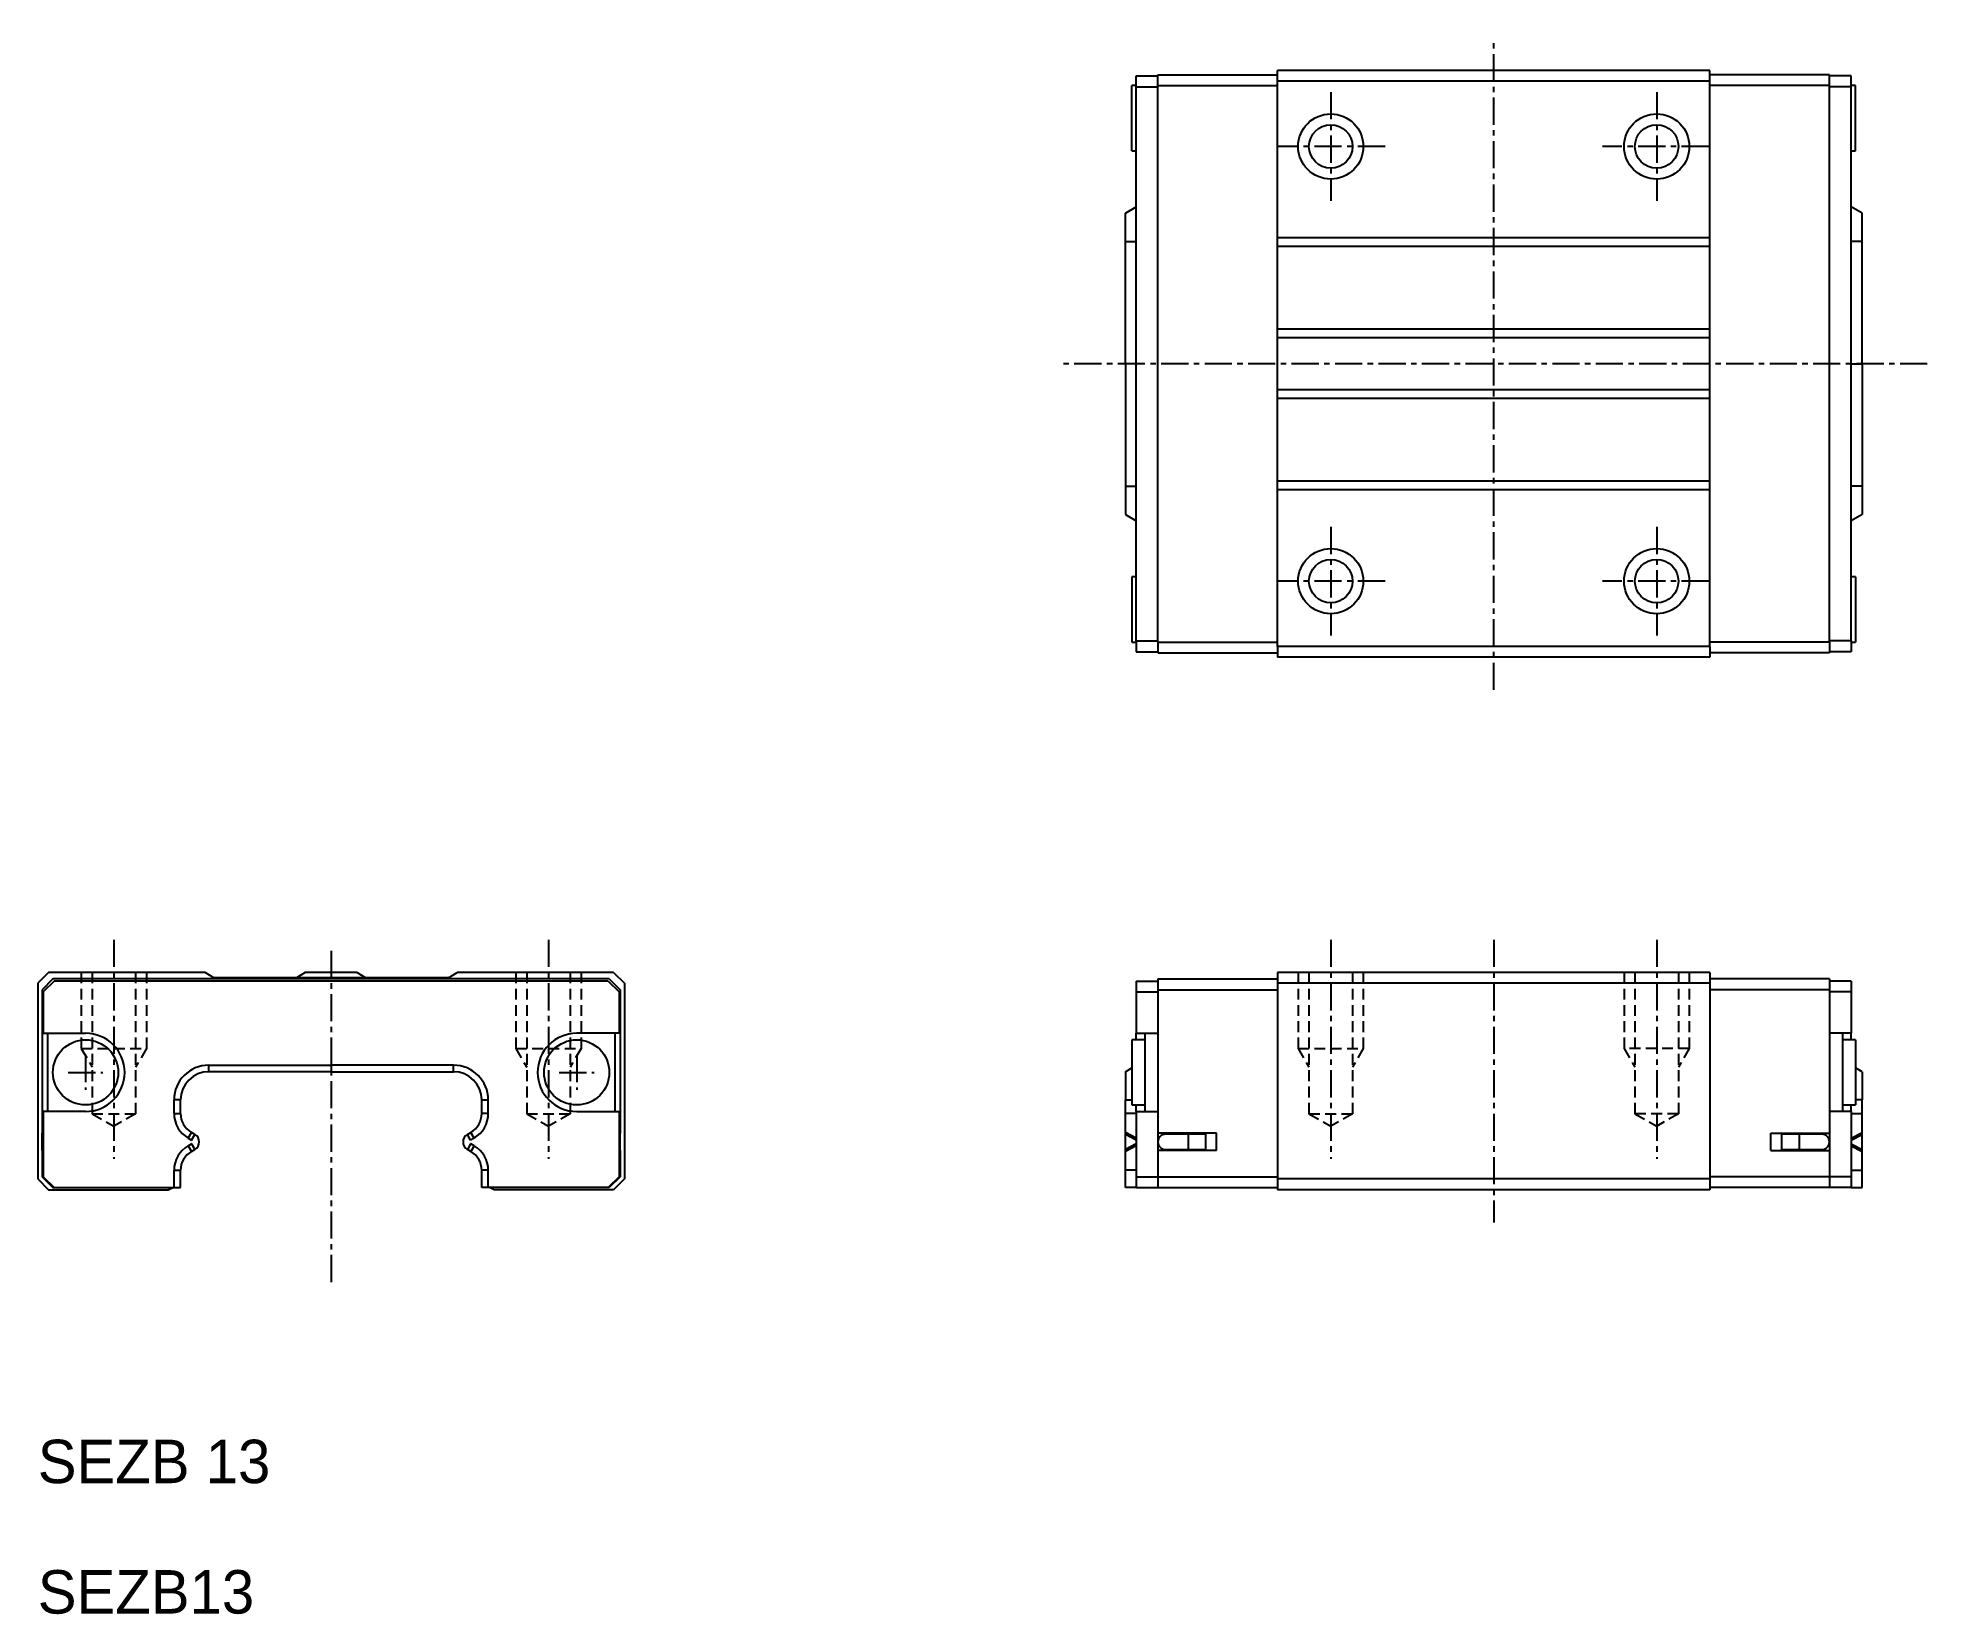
# Model space of a CAD drawing. Extents: x 0 to 86.9, y 0 to 72.5.
import ezdxf

# ---------------------------------------------------------------- set-up
doc = ezdxf.new("R2010")
doc.units = 0
doc.linetypes.add('CENTER', pattern=[2, 1.25, -0.25, 0.25, -0.25])
doc.linetypes.add('DASHED', pattern=[0.75, 0.5, -0.25])
doc.layers.get('0').update_dxf_attribs({"linetype": 'CONTINUOUS'})
doc.layers.add('CENTER', color=1, linetype='CENTER')

msp = doc.modelspace()

# ---------------------------------------------------------------- linework, layer by layer
at = {"color": 7, "linetype": 'CONTINUOUS'}
for p, q in [((50.55, 70.75), (51.55, 70.75)), ((50.55, 70.25), (50.55, 70.75)), ((51.55, 70.8), (57.05, 70.8)), ((51.55, 70.3), (51.55, 70.8)), ((76.95, 71), (57.05, 71)), ((57.05, 70.5), (57.05, 71)), ((76.95, 70.5), (57.05, 70.5)), ((57.05, 44.5), (57.05, 70.5)), ((76.95, 70.5), (76.95, 71)), ((82.45, 70.8), (76.95, 70.8)), ((76.95, 44.5), (76.95, 70.5)), ((82.45, 70.3), (82.45, 70.8)), ((83.45, 70.75), (82.45, 70.75)), ((83.45, 70.25), (83.45, 70.75)), ((50.55, 70.3), (50.35, 70.3)), ((50.35, 67.3), (50.35, 70.3)), ((50.55, 44.75), (50.55, 70.25)), ((50.55, 70.25), (51.55, 70.25)), ((51.55, 44.7), (51.55, 70.3)), ((51.55, 70.3), (57.05, 70.3)), ((82.45, 70.3), (76.95, 70.3)), ((82.45, 44.7), (82.45, 70.3)), ((83.45, 70.25), (82.45, 70.25)), ((83.65, 70.3), (83.45, 70.3)), ((83.45, 44.75), (83.45, 70.25)), ((83.65, 67.3), (83.65, 70.3)), ((50.35, 67.3), (50.55, 67.3)), ((83.45, 67.3), (83.65, 67.3)), ((50.05, 64.43), (50.55, 64.73)), ((50.05, 63.13), (50.05, 64.43)), ((83.95, 64.43), (83.45, 64.73)), ((83.95, 63.13), (83.95, 64.43)), ((50.05, 57.5), (50.05, 63.13)), ((50.05, 63.13), (50.55, 63.13)), ((76.95, 63.3), (57.05, 63.3)), ((76.95, 62.9), (57.05, 62.9)), ((83.95, 63.13), (83.45, 63.13)), ((83.95, 57.5), (83.95, 63.13)), ((76.95, 59.1), (57.05, 59.1)), ((76.95, 58.7), (57.05, 58.7)), ((50.05, 57.5), (50.05, 51.87)), ((50.55, 57.5), (50.05, 57.5)), ((83.45, 57.5), (83.95, 57.5)), ((83.95, 57.5), (83.95, 51.87)), ((76.95, 56.3), (57.05, 56.3)), ((76.95, 55.9), (57.05, 55.9)), ((50.05, 51.87), (50.55, 51.87)), ((50.05, 51.87), (50.05, 50.57)), ((76.95, 52.1), (57.05, 52.1)), ((76.95, 51.7), (57.05, 51.7)), ((83.95, 51.87), (83.45, 51.87)), ((83.95, 51.87), (83.95, 50.57)), ((50.05, 50.57), (50.55, 50.27)), ((83.95, 50.57), (83.45, 50.27)), ((50.55, 47.7), (50.35, 47.7)), ((50.35, 47.7), (50.35, 44.7)), ((83.65, 47.7), (83.45, 47.7)), ((83.65, 47.7), (83.65, 44.7)), ((50.35, 44.7), (50.55, 44.7)), ((50.55, 44.75), (50.55, 44.25)), ((50.55, 44.75), (51.55, 44.75)), ((51.55, 44.7), (57.05, 44.7)), ((51.55, 44.7), (51.55, 44.2)), ((76.95, 44.5), (57.05, 44.5)), ((57.05, 44.5), (57.05, 44)), ((82.45, 44.7), (76.95, 44.7)), ((76.95, 44.5), (76.95, 44)), ((83.45, 44.75), (82.45, 44.75)), ((82.45, 44.7), (82.45, 44.2)), ((83.45, 44.75), (83.45, 44.25)), ((83.45, 44.7), (83.65, 44.7)), ((50.55, 44.25), (51.55, 44.25)), ((51.55, 44.2), (57.05, 44.2)), ((76.95, 44), (57.05, 44)), ((82.45, 44.2), (76.95, 44.2)), ((83.45, 44.25), (82.45, 44.25)), ((0.5, 29.5), (0, 29)), ((0, 29), (0, 20)), ((0.7, 29.2), (0.2, 28.7)), ((0.2, 28.7), (0.2, 22.1)), ((0.75, 29.1), (0.25, 28.6)), ((7.7, 29.5), (0.5, 29.5)), ((26.3, 29.2), (0.7, 29.2)), ((26.25, 29.1), (0.75, 29.1)), ((8.1, 29.25), (7.7, 29.5)), ((18.9, 29.25), (8.1, 29.25)), ((12.3, 29.5), (11.9, 29.25)), ((14.7, 29.5), (12.3, 29.5)), ((14.7, 29.5), (15.1, 29.25)), ((18.9, 29.25), (19.3, 29.5)), ((26.5, 29.5), (19.3, 29.5)), ((26.25, 29.1), (26.75, 28.6)), ((26.3, 29.2), (26.8, 28.7)), ((26.5, 29.5), (27, 29)), ((26.8, 28.7), (26.8, 22.1)), ((27, 29), (27, 20)), ((50.55, 29.1), (50.55, 28.6)), ((50.55, 29.1), (51.55, 29.1)), ((51.55, 29.2), (57.05, 29.2)), ((51.55, 29.2), (51.55, 28.7)), ((51.55, 28.7), (57.05, 28.7)), ((51.55, 28.7), (51.55, 22.1)), ((76.95, 29.5), (57.05, 29.5)), ((57.05, 29.5), (57.05, 29)), ((76.95, 29), (57.05, 29)), ((57.05, 29), (57.05, 20)), ((76.95, 29.5), (76.95, 29)), ((82.45, 29.2), (76.95, 29.2)), ((76.95, 29), (76.95, 20)), ((82.45, 28.7), (76.95, 28.7)), ((82.45, 29.2), (82.45, 28.7)), ((83.45, 29.1), (82.45, 29.1)), ((82.45, 28.7), (82.45, 22.1)), ((83.45, 29.1), (83.45, 28.6)), ((0.25, 28.6), (0.25, 26.7)), ((26.75, 28.6), (26.75, 26.7)), ((50.55, 28.6), (50.55, 26.7)), ((50.55, 28.6), (51.55, 28.6)), ((83.45, 28.6), (82.45, 28.6)), ((83.45, 28.6), (83.45, 26.7)), ((0.25, 26.7), (2.2, 26.7)), ((0.45, 26.7), (0.45, 23.1)), ((26.75, 26.7), (24.8, 26.7)), ((26.55, 26.7), (26.55, 23.1)), ((50.95, 26.4), (50.35, 26.4)), ((50.35, 26.4), (50.35, 23.4)), ((50.55, 26.4), (50.55, 26.7)), ((50.55, 26.7), (51.55, 26.7)), ((50.95, 26.7), (50.95, 23.1)), ((83.45, 26.7), (82.45, 26.7)), ((83.05, 26.7), (83.05, 23.1)), ((83.65, 26.4), (83.05, 26.4)), ((83.45, 26.4), (83.45, 26.7)), ((83.65, 26.4), (83.65, 23.4)), ((7.87, 25.23), (13.5, 25.23)), ((7.87, 24.93), (7.87, 25.23)), ((19.13, 25.23), (13.5, 25.23)), ((13.5, 25.23), (13.5, 24.93)), ((19.13, 24.93), (19.13, 25.23)), ((13.5, 24.93), (7.87, 24.93)), ((13.5, 24.93), (19.13, 24.93)), ((50.05, 24.93), (50.35, 25.11)), ((50.05, 24.93), (50.05, 23.63)), ((83.95, 24.93), (83.65, 25.11)), ((83.95, 24.93), (83.95, 23.63)), ((6.57, 23.63), (6.27, 23.63)), ((6.27, 23.005322), (6.27, 23.63)), ((6.57, 23.005322), (6.57, 23.63)), ((20.43, 23.63), (20.73, 23.63)), ((20.43, 23.005322), (20.43, 23.63)), ((20.73, 23.005322), (20.73, 23.63)), ((50.05, 23.63), (50.35, 23.63)), ((50.05, 23.005322), (50.05, 23.63)), ((83.95, 23.63), (83.65, 23.63)), ((83.95, 23.005322), (83.95, 23.63)), ((2.2, 23.1), (0.25, 23.1)), ((0.25, 23.1), (0.25, 20.1)), ((6.27, 23.005322), (6.57, 23.005322)), ((20.73, 23.005322), (20.43, 23.005322)), ((24.8, 23.1), (26.75, 23.1)), ((26.75, 23.1), (26.75, 20.1)), ((50.55, 23.005322), (50.05, 23.005322)), ((50.05, 22.139296), (50.05, 23.005322)), ((50.35, 23.4), (50.95, 23.4)), ((50.55, 23.1), (50.55, 23.4)), ((50.55, 23.1), (50.55, 20.1)), ((50.55, 23.1), (51.55, 23.1)), ((83.45, 23.1), (82.45, 23.1)), ((83.05, 23.4), (83.65, 23.4)), ((83.45, 23.1), (83.45, 23.4)), ((83.45, 23.1), (83.45, 20.1)), ((83.45, 23.005322), (83.95, 23.005322)), ((83.95, 22.139296), (83.95, 23.005322)), ((0.2, 22.1), (0.25, 22.1)), ((0.2, 21.3), (0.2, 22.1)), ((6.92, 21.879489), (7.07, 22.139296)), ((6.92, 21.879489), (7.080883, 21.786603)), ((7.230883, 22.04641), (7.07, 22.139296)), ((7.080883, 21.786603), (7.230883, 22.04641)), ((7.081105, 21.786475), (7.080883, 21.786603)), ((19.769117, 22.04641), (19.93, 22.139296)), ((19.919117, 21.786603), (19.769117, 22.04641)), ((19.918895, 21.786475), (19.919117, 21.786603)), ((20.08, 21.879489), (19.919117, 21.786603)), ((20.08, 21.879489), (19.93, 22.139296)), ((26.8, 22.1), (26.75, 22.1)), ((26.8, 21.3), (26.8, 22.1)), ((50.05, 22.04641), (50.05, 22.139296)), ((50.55, 21.879489), (50.05, 22.139296)), ((50.05, 21.35359), (50.05, 22.04641)), ((50.55, 21.786603), (50.05, 22.04641)), ((54.25, 22.1), (51.55, 22.1)), ((51.55, 22.1), (51.55, 21.3)), ((52.95, 22.05), (51.9, 22.05)), ((52.35, 22.05), (52.35, 22.1)), ((52.810586, 22.05), (52.810586, 22.1)), ((52.95, 21.7), (52.95, 22.05)), ((53.75, 22.05), (52.95, 22.05)), ((53.75, 21.7), (53.75, 22.05)), ((54.25, 21.3), (54.25, 22.1)), ((79.75, 22.1), (82.45, 22.1)), ((79.75, 21.3), (79.75, 22.1)), ((81.05, 22.05), (80.25, 22.05)), ((80.25, 22.05), (80.25, 21.7)), ((82.1, 22.05), (81.05, 22.05)), ((81.05, 22.05), (81.05, 21.7)), ((81.189414, 22.05), (81.189414, 22.1)), ((81.65, 22.05), (81.65, 22.1)), ((82.45, 22.1), (82.45, 21.3)), ((83.45, 21.879489), (83.95, 22.139296)), ((83.45, 21.786603), (83.95, 22.04641)), ((83.95, 22.04641), (83.95, 22.139296)), ((83.95, 21.35359), (83.95, 22.04641)), ((0.2, 21.3), (0.25, 21.3)), ((0.2, 21.3), (0.2, 20.1)), ((6.92, 21.520511), (7.075238, 21.610138)), ((6.92, 21.520511), (7.07, 21.260704)), ((7.07, 21.260704), (7.230883, 21.35359)), ((7.075238, 21.610138), (7.08675, 21.616785)), ((7.080994, 21.613206), (7.075238, 21.610138)), ((7.086638, 21.61671), (7.080994, 21.613206)), ((7.080994, 21.613206), (7.230883, 21.35359)), ((19.919006, 21.613206), (19.769117, 21.35359)), ((19.93, 21.260704), (19.769117, 21.35359)), ((19.924762, 21.610138), (19.91325, 21.616785)), ((19.913362, 21.61671), (19.919006, 21.613206)), ((19.919006, 21.613206), (19.924762, 21.610138)), ((20.08, 21.520511), (19.924762, 21.610138)), ((20.08, 21.520511), (19.93, 21.260704)), ((26.8, 21.3), (26.75, 21.3)), ((26.8, 21.3), (26.8, 20.1)), ((50.549632, 21.613206), (50.05, 21.35359)), ((50.55, 21.520511), (50.05, 21.260704)), ((50.05, 21.260704), (50.05, 21.35359)), ((50.05, 20.394678), (50.05, 21.260704)), ((50.549632, 21.613206), (50.55, 21.610138)), ((51.55, 21.3), (51.55, 20.1)), ((54.25, 21.3), (51.55, 21.3)), ((51.9, 21.35), (52.95, 21.35)), ((52.35, 21.3), (52.35, 21.35)), ((52.810586, 21.3), (52.810586, 21.35)), ((52.95, 21.35), (52.95, 21.7)), ((52.95, 21.35), (53.75, 21.35)), ((53.75, 21.35), (53.75, 21.7)), ((79.75, 21.3), (82.45, 21.3)), ((80.25, 21.7), (80.25, 21.35)), ((80.25, 21.35), (81.05, 21.35)), ((81.05, 21.7), (81.05, 21.35)), ((81.05, 21.35), (82.1, 21.35)), ((81.189414, 21.3), (81.189414, 21.35)), ((81.65, 21.3), (81.65, 21.35)), ((82.45, 21.3), (82.45, 20.1)), ((83.450368, 21.613206), (83.45, 21.610138)), ((83.45, 21.520511), (83.95, 21.260704)), ((83.450368, 21.613206), (83.95, 21.35359)), ((83.95, 21.260704), (83.95, 21.35359)), ((83.95, 20.394678), (83.95, 21.260704)), ((0, 20), (0.5, 19.5)), ((0.2, 20.1), (0.7, 19.6)), ((0.25, 20.1), (0.75, 19.6)), ((6.27, 19.6), (6.27, 20.394678)), ((6.27, 20.394678), (6.57, 20.394678)), ((6.57, 19.6), (6.57, 20.394678)), ((20.73, 20.394678), (20.43, 20.394678)), ((20.43, 19.6), (20.43, 20.394678)), ((20.73, 19.6), (20.73, 20.394678)), ((26.75, 20.1), (26.25, 19.6)), ((26.8, 20.1), (26.3, 19.6)), ((27, 20), (26.5, 19.5)), ((50.05, 19.6), (50.05, 20.394678)), ((50.55, 20.394678), (50.05, 20.394678)), ((50.55, 20.1), (50.55, 19.6)), ((50.55, 20.1), (51.55, 20.1)), ((51.55, 20.1), (57.05, 20.1)), ((51.55, 20.1), (51.55, 19.6)), ((76.95, 20), (57.05, 20)), ((57.05, 20), (57.05, 19.5)), ((82.45, 20.1), (76.95, 20.1)), ((76.95, 20), (76.95, 19.5)), ((82.45, 20.1), (82.45, 19.6)), ((83.45, 20.1), (82.45, 20.1)), ((83.45, 20.394678), (83.95, 20.394678)), ((83.45, 20.1), (83.45, 19.6)), ((83.95, 19.6), (83.95, 20.394678)), ((0.5, 19.5), (6, 19.5)), ((0.7, 19.6), (0.75, 19.6)), ((0.75, 19.6), (6.27, 19.6)), ((6, 19.5), (6.22, 19.6)), ((6.27, 19.6), (6.57, 19.6)), ((20.73, 19.6), (20.43, 19.6)), ((26.25, 19.6), (20.73, 19.6)), ((21, 19.5), (20.78, 19.6)), ((26.5, 19.5), (21, 19.5)), ((26.3, 19.6), (26.25, 19.6)), ((50.55, 19.6), (50.05, 19.6)), ((50.55, 19.6), (51.55, 19.6)), ((51.55, 19.6), (57.05, 19.6)), ((76.95, 19.5), (57.05, 19.5)), ((82.45, 19.6), (76.95, 19.6)), ((83.45, 19.6), (82.45, 19.6)), ((83.45, 19.6), (83.95, 19.6))]:
    msp.add_line(p, q, dxfattribs=at)
at = {"color": 3, "linetype": 'DASHED'}
for p, q in [((2, 29.5), (2, 26)), ((2.5, 29.5), (2.5, 23)), ((4.5, 29.5), (4.5, 23)), ((5, 29.5), (5, 26)), ((22, 29.5), (22, 26)), ((22.5, 29.5), (22.5, 23)), ((24.5, 29.5), (24.5, 23)), ((25, 29.5), (25, 26)), ((58, 29.5), (58, 26)), ((58.5, 29.5), (58.5, 23)), ((60.5, 29.5), (60.5, 23)), ((61, 29.5), (61, 26)), ((73, 29.5), (73, 26)), ((73.5, 29.5), (73.5, 23)), ((75.5, 29.5), (75.5, 23)), ((76, 29.5), (76, 26)), ((2, 26), (5, 26)), ((2, 26), (2.5, 25.133975)), ((5, 26), (4.5, 25.133975)), ((22, 26), (25, 26)), ((22, 26), (22.5, 25.133975)), ((25, 26), (24.5, 25.133975)), ((58, 26), (61, 26)), ((58, 26), (58.5, 25.133975)), ((61, 26), (60.5, 25.133975)), ((76, 26), (73, 26)), ((73, 26), (73.5, 25.133975)), ((76, 26), (75.5, 25.133975)), ((2.5, 23), (4.5, 23)), ((2.5, 23), (3.5, 22.42265)), ((4.5, 23), (3.5, 22.42265)), ((22.5, 23), (24.5, 23)), ((22.5, 23), (23.5, 22.42265)), ((24.5, 23), (23.5, 22.42265)), ((58.5, 23), (60.5, 23)), ((58.5, 23), (59.5, 22.42265)), ((60.5, 23), (59.5, 22.42265)), ((73.5, 23), (74.5, 22.42265)), ((75.5, 23), (73.5, 23)), ((75.5, 23), (74.5, 22.42265))]:
    msp.add_line(p, q, dxfattribs=at)
at = {"color": 3, "linetype": 'CONTINUOUS'}
for centre in [(59.5, 67.5), (74.5, 67.5), (59.5, 47.5), (74.5, 47.5)]:
    msp.add_circle(centre, 1.5, dxfattribs=at)
at = {"color": 7, "linetype": 'CONTINUOUS'}
for centre, radius in [((59.5, 67.5), 1), ((74.5, 67.5), 1), ((59.5, 47.5), 1), ((74.5, 47.5), 1), ((2.2, 24.9), 1.5), ((24.8, 24.9), 1.5)]:
    msp.add_circle(centre, radius, dxfattribs=at)
for centre, radius, start, end in [((2.2, 24.9), 1.8, 270, 90), ((24.8, 24.9), 1.8, 90, 270), ((7.870023, 23.629977), 1.600023, 90.000833, 179.999167), ((19.129977, 23.629977), 1.600023, 0.000833, 89.999167), ((7.87, 23.63), 1.3, 90, 180), ((19.13, 23.63), 1.3, 0, 90), ((7.57, 23.005322), 1.3, 180, 240), ((7.57, 23.005322), 1, 180, 240), ((19.43, 23.005322), 1, 300, 0), ((19.43, 23.005322), 1.3, 300, 0), ((7.030883, 21.7), 0.4, 300, 60), ((19.969117, 21.7), 0.4, 120, 240), ((51.9, 21.7), 0.35, 90, 180), ((82.1, 21.7), 0.35, 0, 90), ((7.57, 20.394678), 1.3, 120, 180), ((7.57, 20.394678), 1, 120, 180), ((19.43, 20.394678), 1, 0, 60), ((19.43, 20.394678), 1.3, 0, 60), ((51.9, 21.7), 0.35, 180, 270), ((82.1, 21.7), 0.35, 270, 0)]:
    msp.add_arc(centre, radius, start, end, dxfattribs=at)
at = {"layer": 'CENTER', "color": 1, "linetype": 'CENTER'}
for p, q in [((67, 42.5), (67, 72.5)), ((59.5, 70), (59.5, 65)), ((74.5, 70), (74.5, 65)), ((62, 67.5), (57.1, 67.5)), ((76.9, 67.5), (72, 67.5)), ((86.95, 57.5), (47.05, 57.5)), ((59.5, 50), (59.5, 45)), ((74.5, 50), (74.5, 45)), ((62, 47.5), (57.1, 47.5)), ((76.9, 47.5), (72, 47.5)), ((3.5, 31), (3.5, 20.92265)), ((13.5, 30.5), (13.5, 15)), ((23.5, 31), (23.5, 20.92265)), ((59.5, 31), (59.5, 20.92265)), ((67, 31), (67, 18)), ((74.5, 31), (74.5, 20.92265)), ((2.2, 25.7), (2.2, 24.1)), ((24.8, 25.7), (24.8, 24.1)), ((1.4, 24.9), (3, 24.9)), ((24, 24.9), (25.6, 24.9))]:
    msp.add_line(p, q, dxfattribs=at)

# ---------------------------------------------------------------- texts
at = {"color": 7, "linetype": 'CONTINUOUS'}
for s, p in [('SEZB 13', (0, 6)), ('SEZB13', (0, 0))]:
    msp.add_text(s, height=2, dxfattribs=at).set_placement(p)

doc.saveas('drawing.dxf')
